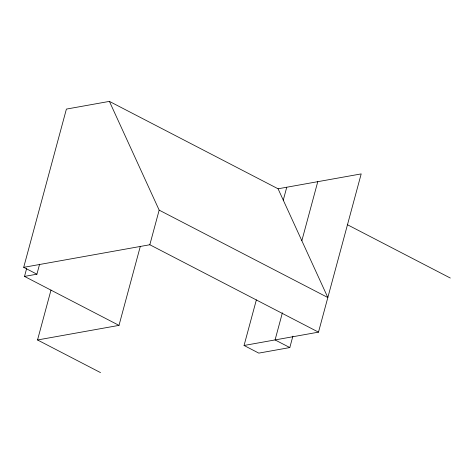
<?xml version="1.0" encoding="UTF-8"?>
<svg xmlns="http://www.w3.org/2000/svg" width="474" height="474" viewBox="0 0 474 474"><rect width="100%" height="100%" fill="white"/><g stroke="black" fill="none" stroke-linecap="round" stroke-linejoin="round"><path stroke-width="0.71" d="M39.603 264.208L36.907 274.191L23.7 267.342L66.401 109.091L109.405 101.389L278.072 188.788L361.194 173.899L318.492 332.15L244.057 345.481L256.363 299.888M140.345 246.249L118.998 325.377L24.506 276.413L26.621 268.568M100.529 372.611L37.535 339.971L50.996 290.07M23.7 267.342L149.825 244.75L159.163 210.13L109.405 101.389M283.274 200.147L286.758 187.23M282.391 312.804L275.074 339.929L289.81 347.561L292.891 336.143M301.843 240.727L317.776 181.678M24.506 276.413L36.907 274.191M37.535 339.971L118.998 325.377M289.81 347.561L258.792 353.118L244.057 345.481M347.276 224.646L450.3 278.031M159.163 210.13L327.836 297.53L278.072 188.788M149.825 244.75L318.492 332.15"/></g></svg>
